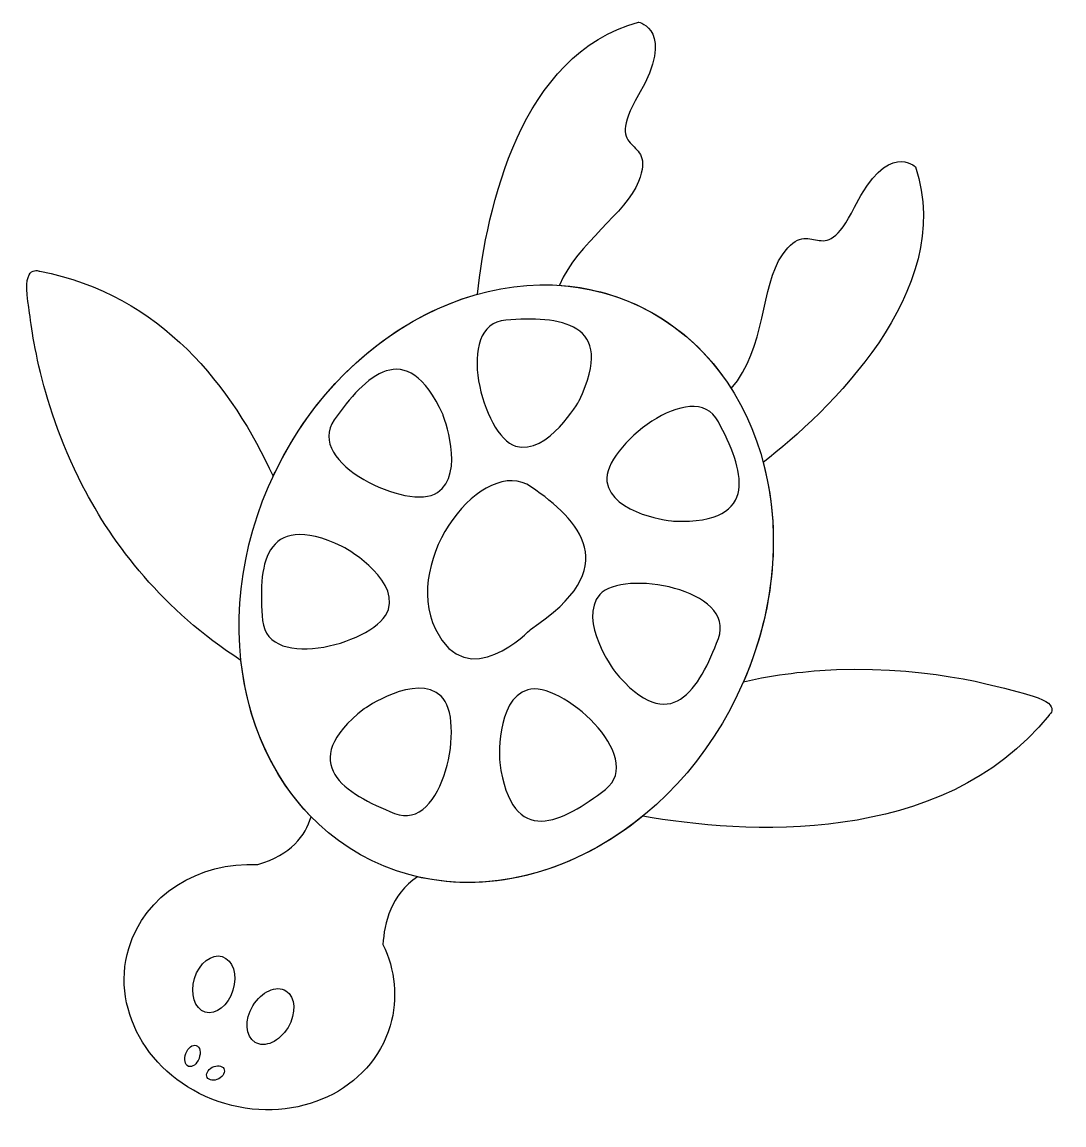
# Model space of a CAD drawing. Header units: centimetres. Extents: x -17.3 to 18.3, y -19 to 18.7.
import ezdxf

# ---------------------------------------------------------------- set-up
doc = ezdxf.new("R2010")
doc.units = ezdxf.units.CM
doc.header["$MEASUREMENT"] = 0
doc.layers.add('Layer 1', color=7, linetype='Continuous')

msp = doc.modelspace()

# ---------------------------------------------------------------- linework, layer by layer
at = {"layer": 'Layer 1', "color": 71}
msp.add_open_spline([(17.06686, -4.29414), (16.54058, -4.15971), (13.96936, -3.31298), (10.5594, -3.44969), (10.5594, -3.44969), (9.56282, -3.48968), (8.49332, -3.61401), (7.38345, -3.86477), (7.38345, -3.86477), (8.48627, -1.3301), (8.66925, 1.33861), (8.05901, 3.63642), (8.05901, 3.63642), (10.23762, 5.34797), (14.6731, 9.47594), (13.26506, 13.74406), (13.26506, 13.74406), (13.26506, 13.74406), (12.32141, 14.67057), (11.18375, 12.37048), (11.18375, 12.37048), (10.04608, 10.07001), (9.74867, 12.19778), (8.71725, 10.74233), (8.71725, 10.74233), (7.96439, 9.68006), (8.16165, 7.53591), (6.96762, 6.16214), (6.96762, 6.16214), (6.2079, 7.36093), (5.15935, 8.3379), (3.8526, 8.96909), (3.8526, 8.96909), (2.96988, 9.39598), (2.0369, 9.63227), (1.08926, 9.69472), (1.08926, 9.69472), (1.73568, 11.19321), (3.36422, 12.13971), (3.79663, 13.25091), (3.79663, 13.25091), (4.44324, 14.91333), (2.50378, 13.98987), (3.79663, 16.20637), (3.79663, 16.20637), (5.08986, 18.42306), (3.79663, 18.7001), (3.79663, 18.7001), (3.79663, 18.7001), (-0.24738, 17.60337), (-1.3919, 12.33582), (-1.7133, 9.38988), (-1.7133, 9.38988), (-4.50178, 8.60884), (-7.11356, 6.4426), (-8.6288, 3.3074), (-8.6288, 3.3074), (-8.65222, 3.25866), (-8.67488, 3.20991), (-8.69735, 3.16136), (-8.69735, 3.16136), (-10.08293, 6.18689), (-12.50735, 9.38531), (-16.67759, 10.17511), (-16.67759, 10.17511), (-16.67759, 10.17511), (-17.28308, 10.45729), (-17.08049, 9.14673), (-17.08049, 9.14673), (-16.99709, 8.60522), (-16.78213, 5.87329), (-15.2149, 2.84148), (-15.2149, 2.84148), (-14.15473, 0.79063), (-12.47498, -1.39693), (-9.79903, -3.13609), (-9.79903, -3.13609), (-9.57283, -5.21626), (-8.74685, -7.10374), (-7.4005, -8.48285), (-7.4005, -8.48285), (-7.58767, -9.13422), (-8.08424, -9.78027), (-9.22305, -10.11728), (-9.22305, -10.11728), (-11.25086, -10.02341), (-13.09531, -11.15518), (-13.63758, -12.98782), (-13.63758, -12.98782), (-14.28838, -15.18871), (-12.81465, -17.56458), (-10.34567, -18.2944), (-10.34567, -18.2944), (-7.87631, -19.02498), (-5.34754, -17.83305), (-4.69655, -15.63235), (-4.69655, -15.63235), (-4.4178, -14.68985), (-4.52995, -13.71574), (-4.94179, -12.85206), (-4.94179, -12.85206), (-4.90542, -12.11995), (-4.66704, -11.14622), (-3.76204, -10.53636), (-3.76204, -10.53636), (-1.17101, -11.13823), (1.65345, -10.33053), (3.94021, -8.46285), (3.94021, -8.46285), (7.31685, -9.05786), (14.17675, -9.57577), (17.83214, -5.00434), (17.83214, -5.00434), (17.83214, -5.00434), (18.34166, -4.61972), (17.0669, -4.29413), (17.0669, -4.29413), (17.0669, -4.29413), (17.06686, -4.29414), (17.06686, -4.29414)], degree=3, knots=[0, 0, 0, 0, 0.03225806, 0.03225806, 0.03225806, 0.03225806, 0.06451613, 0.06451613, 0.06451613, 0.06451613, 0.09677419, 0.09677419, 0.09677419, 0.09677419, 0.12903226, 0.12903226, 0.12903226, 0.12903226, 0.16129032, 0.16129032, 0.16129032, 0.16129032, 0.19354839, 0.19354839, 0.19354839, 0.19354839, 0.22580645, 0.22580645, 0.22580645, 0.22580645, 0.25806452, 0.25806452, 0.25806452, 0.25806452, 0.29032258, 0.29032258, 0.29032258, 0.29032258, 0.32258065, 0.32258065, 0.32258065, 0.32258065, 0.35483871, 0.35483871, 0.35483871, 0.35483871, 0.38709677, 0.38709677, 0.38709677, 0.38709677, 0.41935484, 0.41935484, 0.41935484, 0.41935484, 0.4516129, 0.4516129, 0.4516129, 0.4516129, 0.48387097, 0.48387097, 0.48387097, 0.48387097, 0.51612903, 0.51612903, 0.51612903, 0.51612903, 0.5483871, 0.5483871, 0.5483871, 0.5483871, 0.58064516, 0.58064516, 0.58064516, 0.58064516, 0.61290323, 0.61290323, 0.61290323, 0.61290323, 0.64516129, 0.64516129, 0.64516129, 0.64516129, 0.67741935, 0.67741935, 0.67741935, 0.67741935, 0.70967742, 0.70967742, 0.70967742, 0.70967742, 0.74193548, 0.74193548, 0.74193548, 0.74193548, 0.77419355, 0.77419355, 0.77419355, 0.77419355, 0.80645161, 0.80645161, 0.80645161, 0.80645161, 0.83870968, 0.83870968, 0.83870968, 0.83870968, 0.87096774, 0.87096774, 0.87096774, 0.87096774, 0.90322581, 0.90322581, 0.90322581, 0.90322581, 0.93548387, 0.93548387, 0.93548387, 0.93548387, 1, 1, 1, 1], dxfattribs=at)
at = {"layer": 'Layer 1', "color": 138}
for points, knots in [([(3.85238, 8.96908), (-0.51075, 11.078), (-6.09893, 8.54314), (-8.62922, 3.30739), (-8.62922, 3.30739), (-11.15951, -1.92817), (-9.67378, -7.88194), (-5.31085, -9.99048), (-5.31085, -9.99048), (-0.94792, -12.09921), (4.64046, -9.56435), (7.17094, -4.32879), (7.17094, -4.32879), (9.70104, 0.90696), (8.21531, 6.86111), (3.85238, 8.96908)], [0, 0, 0, 0, 0.2, 0.2, 0.2, 0.2, 0.4, 0.4, 0.4, 0.4, 0.6, 0.6, 0.6, 0.6, 1, 1, 1, 1]), ([(-0.74037, 8.5064), (1.05915, 8.63835), (3.08429, 8.47841), (1.76307, 5.74839), (1.76307, 5.74839), (1.76307, 5.74839), (0.71108, 3.86319), (-0.41078, 4.1985), (-0.41078, 4.1985), (-1.53245, 4.5338), (-2.54065, 8.37408), (-0.74037, 8.50641), (-0.74037, 8.50641), (-0.74037, 8.50641), (-0.74037, 8.5064), (-0.74037, 8.5064)], [0, 0, 0, 0, 0.2, 0.2, 0.2, 0.2, 0.4, 0.4, 0.4, 0.4, 0.6, 0.6, 0.6, 0.6, 1, 1, 1, 1]), ([(-6.61017, 5.09453), (-5.56523, 6.56598), (-4.15109, 8.02429), (-2.88928, 5.26628), (-2.88928, 5.26628), (-2.88928, 5.26628), (-2.10729, 3.25446), (-3.08045, 2.60347), (-3.08045, 2.60347), (-4.05361, 1.95248), (-7.65511, 3.62347), (-6.61017, 5.09454), (-6.61017, 5.09454), (-6.61017, 5.09454), (-6.61017, 5.09453), (-6.61017, 5.09453)], [0, 0, 0, 0, 0.2, 0.2, 0.2, 0.2, 0.4, 0.4, 0.4, 0.4, 0.6, 0.6, 0.6, 0.6, 1, 1, 1, 1]), ([(5.01214, 1.6265), (5.01214, 1.6265), (2.86247, 1.82833), (2.71662, 2.9898), (2.71662, 2.9898), (2.57058, 4.15146), (5.67741, 6.62329), (6.52491, 5.03018), (6.52491, 5.03018), (7.37259, 3.43668), (8.04282, 1.5195), (5.01214, 1.6265)], [0, 0, 0, 0, 0.25, 0.25, 0.25, 0.25, 0.5, 0.5, 0.5, 0.5, 1, 1, 1, 1]), ([(-3.14613, -2.07211), (-4.31084, 0.33822), (-1.49799, 3.92374), (0.1334, 2.79635), (0.1334, 2.79635), (1.7646, 1.66858), (3.35752, 0.05357), (0.09818, -2.07306), (0.09818, -2.07306), (0.09837, -2.07306), (-2.0494, -4.3423), (-3.14613, -2.07211)], [0, 0, 0, 0, 0.25, 0.25, 0.25, 0.25, 0.5, 0.5, 0.5, 0.5, 1, 1, 1, 1]), ([(-9.05801, -1.77432), (-9.21395, 0.02329), (-9.08029, 2.05034), (-6.33313, 0.76511), (-6.33313, 0.76511), (-6.33313, 0.76511), (-4.43403, -0.26231), (-4.75486, -1.38837), (-4.75486, -1.38837), (-5.07531, -2.51442), (-8.90226, -3.5725), (-9.05801, -1.77432)], [0, 0, 0, 0, 0.25, 0.25, 0.25, 0.25, 0.5, 0.5, 0.5, 0.5, 1, 1, 1, 1]), ([(6.52529, -2.38495), (5.89257, -4.07479), (4.89923, -5.84689), (2.97272, -3.50453), (2.97272, -3.50453), (2.97272, -3.50453), (1.70082, -1.76023), (2.47481, -0.8817), (2.47481, -0.8817), (3.24861, -0.00317), (7.15839, -0.69453), (6.52529, -2.38495)], [0, 0, 0, 0, 0.25, 0.25, 0.25, 0.25, 0.5, 0.5, 0.5, 0.5, 1, 1, 1, 1]), ([(-4.54751, -8.36937), (-6.22326, -7.69953), (-7.97289, -6.6681), (-5.58921, -4.79338), (-5.58921, -4.79338), (-5.58921, -4.79338), (-3.81692, -3.55994), (-2.95572, -4.35316), (-2.95572, -4.35316), (-2.09452, -5.1462), (-2.87137, -9.0394), (-4.5475, -8.36937), (-4.5475, -8.36937), (-4.5475, -8.36937), (-4.54751, -8.36937), (-4.54751, -8.36937)], [0, 0, 0, 0, 0.2, 0.2, 0.2, 0.2, 0.4, 0.4, 0.4, 0.4, 0.6, 0.6, 0.6, 0.6, 1, 1, 1, 1]), ([(2.66102, -7.54663), (1.23375, -8.65098), (-0.54273, -9.63575), (-0.94924, -6.63021), (-0.94924, -6.63021), (-0.94924, -6.63021), (-1.11318, -4.47749), (0.00678, -4.13781), (0.00678, -4.13781), (1.12731, -3.79775), (4.08868, -6.44228), (2.66102, -7.54663)], [0, 0, 0, 0, 0.25, 0.25, 0.25, 0.25, 0.5, 0.5, 0.5, 0.5, 1, 1, 1, 1]), ([(-11.38685, -14.01335), (-11.54774, -14.53639), (-11.38361, -15.05277), (-11.02051, -15.16492), (-11.02051, -15.16492), (-10.65684, -15.27631), (-10.23147, -14.94196), (-10.07077, -14.41834), (-10.07077, -14.41834), (-9.90912, -13.89339), (-10.07382, -13.37797), (-10.43654, -13.26639), (-10.43654, -13.26639), (-10.80021, -13.15481), (-11.22558, -13.4884), (-11.38685, -14.01335)], [0, 0, 0, 0, 0.2, 0.2, 0.2, 0.2, 0.4, 0.4, 0.4, 0.4, 0.6, 0.6, 0.6, 0.6, 1, 1, 1, 1]), ([(-9.38779, -14.94728), (-9.67968, -15.43319), (-9.64845, -15.99413), (-9.31715, -16.19938), (-9.31715, -16.19938), (-8.98699, -16.4033), (-8.48203, -16.17634), (-8.18976, -15.69081), (-8.18976, -15.69081), (-7.89825, -15.20414), (-7.92929, -14.64416), (-8.2604, -14.43871), (-8.2604, -14.43871), (-8.59075, -14.23345), (-9.0959, -14.46194), (-9.38779, -14.94728)], [0, 0, 0, 0, 0.2, 0.2, 0.2, 0.2, 0.4, 0.4, 0.4, 0.4, 0.6, 0.6, 0.6, 0.6, 1, 1, 1, 1]), ([(-11.68255, -16.58115), (-11.75605, -16.77784), (-11.71454, -16.97491), (-11.59058, -17.0206), (-11.59058, -17.0206), (-11.46625, -17.06668), (-11.30592, -16.94425), (-11.23281, -16.74737), (-11.23281, -16.74737), (-11.15912, -16.55087), (-11.20044, -16.35399), (-11.32478, -16.30792), (-11.32478, -16.30792), (-11.44911, -16.2626), (-11.60924, -16.38427), (-11.68255, -16.58115)], [0, 0, 0, 0, 0.2, 0.2, 0.2, 0.2, 0.4, 0.4, 0.4, 0.4, 0.6, 0.6, 0.6, 0.6, 1, 1, 1, 1]), ([(-10.77832, -17.05164), (-10.93521, -17.13428), (-11.01385, -17.28965), (-10.9533, -17.39875), (-10.9533, -17.39875), (-10.89275, -17.50766), (-10.71644, -17.52918), (-10.55935, -17.44673), (-10.55935, -17.44673), (-10.40227, -17.36371), (-10.3242, -17.20834), (-10.38456, -17.09905), (-10.38456, -17.09905), (-10.44511, -16.99033), (-10.62161, -16.96938), (-10.77832, -17.05164)], [0, 0, 0, 0, 0.2, 0.2, 0.2, 0.2, 0.4, 0.4, 0.4, 0.4, 0.6, 0.6, 0.6, 0.6, 1, 1, 1, 1])]:
    msp.add_open_spline(points, degree=3, knots=knots, dxfattribs=at)

doc.saveas('drawing.dxf')
